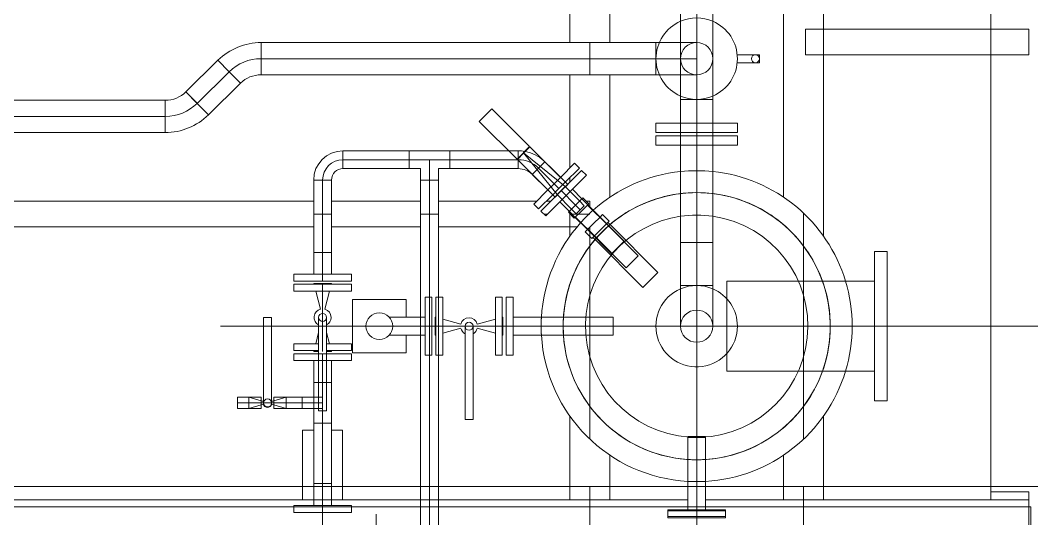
# Model space of a CAD drawing. Header units: inches. Extents: x -1128 to 651, y 96 to 845.
# Drawn here: x -1029.297 to -1027.589, y 732.224 to 733.066 of the extents above; entities that cross this region are included whole.
import ezdxf

# ---------------------------------------------------------------- set-up
doc = ezdxf.new("R2010")
doc.units = ezdxf.units.IN
doc.header["$MEASUREMENT"] = 0
doc.layers.add('EQUIPMENT LAYOUT-EMBED 1_DWG$0$Default', color=7, linetype='Continuous')
doc.layers.add('EQUIPMENT LAYOUT-EMBED 1_DWG$0$DwgTemplate', color=7, linetype='Continuous')
doc.layers.add('Layout', color=6, linetype='Continuous', lineweight=18)

# ---------------------------------------------------------------- blocks, each defined once
blk = doc.blocks.new('A$C55974CAD')
at = {"layer": 'EQUIPMENT LAYOUT-EMBED 1_DWG$0$Default', "color": 7, "lineweight": 0}
for p, q in [((59.9, 4.9566), (59.846, 4.9566)), ((59.846, 4.9438), (59.846, 4.9566)), ((59.9, 4.9438), (59.846, 4.9438)), ((59.8833, 4.8495), (59.8833, 4.9438)), ((59.954, 4.9566), (59.9, 4.9566)), ((59.954, 4.9438), (59.9, 4.9438)), ((59.9167, 4.8495), (59.9167, 4.9438)), ((59.954, 4.9438), (59.954, 4.9566)), ((60.1063, 4.8827), (60.1153, 4.8917)), ((60.1417, 4.8654), (60.1153, 4.8917)), ((60.1369, 4.8521), (60.1063, 4.8827)), ((60.1535, 4.8536), (60.1417, 4.8654)), ((59.8833, 4.7566), (59.8833, 4.8495)), ((59.9167, 4.7566), (59.9167, 4.8495)), ((60.115, 4.8387), (60.1326, 4.8564)), ((60.1445, 4.8446), (60.1369, 4.8521)), ((60.1652, 4.8418), (60.1535, 4.8536)), ((60.0652, 4.7878), (60.1043, 4.8269)), ((60.0807, 4.8044), (60.1037, 4.8275)), ((60.1021, 4.8291), (60.1133, 4.8403)), ((60.1155, 4.8157), (60.1021, 4.8291)), ((60.1037, 4.8275), (60.115, 4.8387)), ((60.1268, 4.8269), (60.1133, 4.8403)), ((60.1402, 4.8134), (60.1268, 4.8269)), ((60.1386, 4.8151), (60.1563, 4.8327)), ((60.152, 4.837), (60.1445, 4.8446)), ((60.1826, 4.8064), (60.152, 4.837)), ((60.1916, 4.8154), (60.1652, 4.8418)), ((60.0639, 4.7965), (60.0763, 4.8089)), ((60.0813, 4.8039), (60.0763, 4.8089)), ((60.129, 4.8022), (60.1155, 4.8157)), ((60.1273, 4.8038), (60.1386, 4.8151)), ((60.129, 4.8022), (60.1402, 4.8134)), ((60.1826, 4.8064), (60.1916, 4.8154)), ((59.9725, 4.7006), (60.0622, 4.7903)), ((60.0356, 4.7593), (60.0807, 4.8044)), ((60.0622, 4.7903), (60.0662, 4.7943)), ((60.069, 4.7915), (60.0639, 4.7965)), ((60.0802, 4.7803), (60.069, 4.7915)), ((60.0925, 4.7926), (60.0813, 4.8039)), ((60.0876, 4.7653), (60.1268, 4.8044)), ((60.1037, 4.7814), (60.0925, 4.7926)), ((60.1043, 4.7808), (60.1273, 4.8038)), ((60.0095, 4.732), (60.0652, 4.7878)), ((60.0592, 4.7357), (60.1043, 4.7808)), ((60.0914, 4.7691), (60.0802, 4.7803)), ((60.0964, 4.764), (60.1088, 4.7764)), ((60.1088, 4.7764), (60.1037, 4.7814)), ((59.9, 4.7566), (59.8833, 4.7566)), ((59.9167, 4.7566), (59.9, 4.7566)), ((60.0005, 4.6726), (60.0902, 4.7623)), ((60.0319, 4.7096), (60.0876, 4.7653)), ((60.0474, 4.7475), (60.0356, 4.7593)), ((60.0902, 4.7623), (60.0942, 4.7663)), ((60.0964, 4.764), (60.0914, 4.7691)), ((60.0207, 4.7208), (60.0095, 4.732)), ((60.0592, 4.7357), (60.0474, 4.7475)), ((60.0319, 4.7096), (60.0207, 4.7208)), ((59.9865, 4.6866), (59.9725, 4.7006)), ((60.0005, 4.6726), (59.9865, 4.6866)), ((60.2389, 4.6303), (60.2389, 4.6763)), ((60.2389, 4.6763), (60.2565, 4.6763)), ((60.2565, 4.6303), (60.2565, 4.6763)), ((59.5415, 4.6541), (59.5415, 4.6001)), ((59.5435, 4.6541), (59.5415, 4.6541)), ((59.5435, 4.6541), (59.5435, 4.6001)), ((59.5563, 4.6541), (59.5435, 4.6541)), ((59.5543, 4.6541), (59.5543, 4.6001)), ((59.5563, 4.6541), (59.5563, 4.6001)), ((60.0565, 4.6001), (60.0565, 4.6303)), ((60.2389, 4.6001), (60.2389, 4.6303)), ((60.2565, 4.6001), (60.2565, 4.6303)), ((59.5415, 4.6001), (59.5415, 4.5461)), ((59.5435, 4.6001), (59.5435, 4.5461)), ((59.5563, 4.6168), (59.5543, 4.6168)), ((59.5543, 4.6001), (59.5543, 4.5461)), ((59.5619, 4.6168), (59.5563, 4.6168)), ((59.5563, 4.6001), (59.5563, 4.5461)), ((59.6506, 4.6168), (59.5619, 4.6168)), ((59.6935, 4.6168), (59.6506, 4.6168)), ((59.6915, 4.6168), (59.6915, 4.6001)), ((59.6915, 4.6001), (59.6915, 4.5834)), ((59.6935, 4.6168), (59.6935, 4.6001)), ((59.6935, 4.6001), (59.6935, 4.5834)), ((60.0565, 4.5699), (60.0565, 4.6001)), ((60.2389, 4.5699), (60.2389, 4.6001)), ((60.2565, 4.5699), (60.2565, 4.6001)), ((59.5563, 4.5834), (59.5543, 4.5834)), ((59.5619, 4.5834), (59.5563, 4.5834)), ((59.6506, 4.5834), (59.5619, 4.5834)), ((59.6935, 4.5834), (59.6506, 4.5834)), ((60.2389, 4.5239), (60.2389, 4.5699)), ((60.2565, 4.5239), (60.2565, 4.5699)), ((59.5435, 4.5461), (59.5415, 4.5461)), ((59.5563, 4.5461), (59.5435, 4.5461)), ((59.8159, 4.5436), (59.9, 4.5436)), ((59.8159, 4.5436), (59.8159, 4.3647)), ((59.9, 4.5436), (59.9841, 4.5436)), ((59.9841, 4.5436), (59.9841, 4.3647)), ((60.2389, 4.5239), (60.2565, 4.5239)), ((59.8159, 4.3647), (59.8159, 4.2675)), ((59.9841, 4.3647), (59.9841, 4.2675)), ((59.7603, 4.2675), (59.9, 4.2675)), ((59.7603, 4.2675), (59.7603, 4.2436)), ((59.9, 4.2675), (60.0397, 4.2675)), ((60.0397, 4.2675), (60.0397, 4.2436)), ((59.7603, 4.2436), (59.9, 4.2436)), ((59.9, 4.2436), (60.0397, 4.2436))]:
    blk.add_line(p, q, dxfattribs=at)
at = {"layer": 'EQUIPMENT LAYOUT-EMBED 1_DWG$0$DwgTemplate', "color": 54, "lineweight": 0}
blk.add_line((59.6, 8.2), (59.6, 3.9), dxfattribs=at)
at = {"layer": 'EQUIPMENT LAYOUT-EMBED 1_DWG$0$DwgTemplate', "color": 1, "lineweight": 0}
for p, q in [((59.5619, 8.1331), (59.5619, 3.9747)), ((60.0859, 6.2833), (60.0859, 5.3168)), ((60.1339, 6.2833), (60.1339, 5.3168)), ((59.575, 4.6168), (59.575, 6.0166)), ((59.9, 5.4911), (59.9, 5.4083)), ((59.9, 4.8081), (59.9, 5.4501)), ((59.9, 5.4083), (59.9, 5.4081)), ((59.9, 5.4081), (59.9, 4.6763)), ((59.575, 5.3376), (59.7053, 5.3376)), ((59.7053, 5.3376), (59.7053, 5.3168)), ((59.7053, 5.2834), (59.7053, 5.2626)), ((60.0859, 5.2834), (60.0859, 5.1168)), ((60.1339, 5.2834), (60.1339, 5.1168)), ((59.575, 5.2626), (59.7053, 5.2626)), ((60.0859, 5.0834), (60.0859, 4.824)), ((60.1339, 5.0834), (60.1339, 4.8997)), ((60.1339, 4.8816), (60.1339, 4.8732)), ((59.7318, 4.8376), (59.575, 4.8376)), ((60.1105, 4.8376), (60.0681, 4.8376)), ((60.1779, 4.8376), (60.1695, 4.8376)), ((60.3705, 4.8376), (60.196, 4.8376)), ((60.5238, 4.8376), (60.4308, 4.8376)), ((59.9, 4.3921), (59.9, 4.8081)), ((60.1339, 4.8001), (60.1236, 4.8001)), ((60.1339, 4.807), (60.1339, 4.8001)), ((59.6586, 4.7626), (59.575, 4.7626)), ((60.3705, 4.7626), (60.1414, 4.7626)), ((60.5698, 4.7626), (60.4308, 4.7626)), ((59.9, 4.6763), (59.9, 4.5239)), ((59.5619, 4.6001), (59.4869, 4.6001)), ((59.8238, 4.6001), (59.5619, 4.6001)), ((59.9, 4.6001), (59.8238, 4.6001)), ((59.575, 3.9785), (59.575, 4.5834)), ((59.9, 4.5239), (59.9, 3.7921)), ((59.6586, 4.4376), (59.575, 4.4376)), ((60.5238, 4.4376), (60.1414, 4.4376)), ((59.9, 3.7501), (59.9, 4.3921)), ((60.4077, 4.3966), (60.4077, 3.9785)), ((60.4077, 4.3966), (60.4557, 4.3966)), ((60.4557, 4.3966), (60.4557, 3.9785)), ((59.7318, 4.3626), (59.575, 4.3626)), ((60.5698, 4.3626), (60.0681, 4.3626)), ((59.59, 4.05), (59.575, 4.05)), ((59.59, 4.05), (59.59, 3.9785)), ((59.6, 4.05), (59.59, 4.05)), ((60.3196, 4.05), (59.6, 4.05)), ((60.3196, 4.05), (60.5698, 4.05)), ((59.59, 3.9785), (59.46, 3.9785)), ((60.4557, 3.9785), (60.4077, 3.9785)), ((59.5619, 3.9747), (59.4869, 3.9747))]:
    blk.add_line(p, q, dxfattribs=at)
at = {"layer": 'EQUIPMENT LAYOUT-EMBED 1_DWG$0$DwgTemplate', "color": 7, "lineweight": 0}
for p, q in [((60.2625, 6.5698), (60.2625, 5.5945)), ((60.2926, 5.5945), (60.2926, 6.5698)), ((60.3228, 6.5698), (60.3228, 5.5945)), ((60.2625, 5.5946), (60.2927, 5.5945)), ((60.3228, 5.5945), (60.2625, 5.5945)), ((60.2927, 5.5945), (60.2927, 5.5945)), ((60.2927, 5.5945), (60.2927, 5.5945)), ((60.2927, 5.5945), (60.3229, 5.5945)), ((60.2955, 5.5138), (60.3385, 5.5561)), ((60.3385, 5.5561), (60.317, 5.535)), ((60.3385, 5.5561), (60.3977, 5.496)), ((60.317, 5.535), (60.2955, 5.5138)), ((60.3762, 5.4749), (60.317, 5.535)), ((60.317, 5.535), (60.317, 5.535)), ((60.317, 5.535), (60.317, 5.535)), ((60.2955, 5.5138), (60.3547, 5.4537)), ((60.3977, 5.496), (60.3762, 5.4749)), ((60.3762, 5.4749), (60.3976, 5.496)), ((60.3762, 5.4749), (60.3547, 5.4537)), ((60.3547, 5.4536), (60.3762, 5.4749)), ((60.3762, 5.4749), (60.3762, 5.4749)), ((60.3762, 5.4748), (60.3762, 5.4748)), ((60.3762, 5.4748), (60.3762, 5.4748)), ((59.7459, 5.4594), (59.7565, 5.4594)), ((59.7459, 5.4594), (59.7459, 5.415)), ((59.7565, 5.4594), (59.7565, 5.438)), ((59.7565, 5.4594), (59.7672, 5.4594)), ((59.7672, 5.4594), (59.7672, 5.415)), ((59.7565, 5.438), (59.7459, 5.438)), ((59.7529, 5.415), (59.7459, 5.438)), ((59.7565, 5.438), (59.7565, 5.415)), ((59.7672, 5.438), (59.7565, 5.438)), ((59.7602, 5.415), (59.7672, 5.438)), ((59.7459, 5.415), (59.7565, 5.415)), ((59.754, 5.4115), (59.7529, 5.415)), ((59.7565, 5.415), (59.7565, 5.415)), ((59.7565, 5.415), (59.7565, 5.415)), ((59.7565, 5.415), (59.7672, 5.415)), ((59.7565, 5.3914), (59.7565, 5.415)), ((59.7591, 5.4115), (59.7602, 5.415)), ((60.3705, 5.4153), (60.4308, 5.4153)), ((60.4308, 5.4153), (60.3705, 5.4153)), ((60.3705, 5.4153), (60.3705, 4.6763)), ((60.4006, 5.4153), (60.4006, 5.4153)), ((60.4006, 5.4153), (60.4006, 5.4153)), ((60.4006, 4.6763), (60.4006, 5.4153)), ((60.4308, 5.4153), (60.4308, 4.6763)), ((59.754, 5.3949), (59.7529, 5.3914)), ((59.9165, 5.4107), (59.7565, 5.4107)), ((59.9165, 5.3957), (59.7565, 5.3957)), ((59.7591, 5.3949), (59.7602, 5.3914)), ((59.9165, 5.4107), (59.9165, 5.4032)), ((59.9165, 5.4032), (59.9165, 5.3957)), ((59.7529, 5.3914), (59.7459, 5.3684)), ((59.7672, 5.3914), (59.7459, 5.3914)), ((59.7459, 5.3914), (59.7459, 5.3382)), ((59.7565, 5.3684), (59.7565, 5.3914)), ((59.7602, 5.3914), (59.7672, 5.3684)), ((59.7672, 5.3914), (59.7672, 5.3382)), ((59.7459, 5.3684), (59.7672, 5.3684)), ((59.7565, 5.3382), (59.7565, 5.3684)), ((59.5516, 5.3541), (59.5516, 5.3001)), ((59.5644, 5.3541), (59.5516, 5.3541)), ((59.5644, 5.3541), (59.5644, 5.3001)), ((59.7459, 5.3382), (59.7565, 5.3382)), ((59.7459, 5.3382), (59.7459, 5.3168)), ((59.7672, 5.3382), (59.7459, 5.3382)), ((59.7565, 5.3382), (59.7565, 5.3382)), ((59.7565, 5.3382), (59.7565, 5.3382)), ((59.7565, 5.3168), (59.7565, 5.3382)), ((59.7565, 5.3382), (59.7672, 5.3382)), ((59.7672, 5.3168), (59.7672, 5.3382)), ((59.8357, 5.3076), (59.8357, 5.3541)), ((59.8357, 5.3541), (59.8485, 5.3541)), ((59.8485, 5.3076), (59.8485, 5.3541)), ((59.8545, 5.3541), (59.8545, 5.3076)), ((59.8672, 5.3541), (59.8545, 5.3541)), ((59.8672, 5.3541), (59.8672, 5.3076)), ((59.9657, 5.3001), (59.9657, 5.3541)), ((59.9657, 5.3541), (59.9784, 5.3541)), ((59.9784, 5.3001), (59.9784, 5.3541)), ((59.9844, 5.3541), (59.9844, 5.3001)), ((59.9972, 5.3541), (59.9844, 5.3541)), ((59.9972, 5.3541), (59.9972, 5.3001)), ((59.5516, 5.3001), (59.575, 5.3001)), ((59.5516, 5.3001), (59.5516, 5.2461)), ((59.575, 5.3168), (59.5644, 5.3168)), ((59.5644, 5.3001), (59.5644, 5.2461)), ((59.6054, 5.3168), (59.575, 5.3168)), ((59.575, 5.3001), (59.6054, 5.3001)), ((59.6054, 5.3168), (59.6054, 5.3001)), ((59.6054, 5.3168), (59.6054, 5.2834)), ((59.6054, 5.3168), (59.7184, 5.3168)), ((59.6054, 5.3001), (59.6054, 5.2834)), ((59.7184, 5.3001), (59.6054, 5.3001)), ((59.7184, 5.2834), (59.7184, 5.3168)), ((59.7184, 5.3168), (59.7946, 5.3168)), ((59.7184, 5.3168), (59.7184, 5.2834)), ((59.7418, 5.3001), (59.7184, 5.3001)), ((59.7184, 5.3001), (59.7185, 5.3001)), ((59.7185, 5.3001), (59.7185, 5.3001)), ((59.7418, 5.3001), (59.7418, 5.3076)), ((59.7418, 5.3076), (59.9164, 5.3076)), ((59.7418, 5.2926), (59.7418, 5.3001)), ((59.7946, 5.3001), (59.7418, 5.3001)), ((59.7459, 5.3168), (59.7459, 5.3001)), ((59.7565, 5.3001), (59.7565, 5.3168)), ((59.7672, 5.3001), (59.7672, 5.3168)), ((59.7946, 5.3076), (59.7946, 5.3168)), ((59.7946, 5.3168), (59.8357, 5.3168)), ((59.7946, 5.3076), (59.7946, 5.3168)), ((59.7946, 5.3001), (59.7946, 5.3076)), ((59.7946, 5.2926), (59.7946, 5.3076)), ((59.7946, 5.3001), (59.8485, 5.3001)), ((59.7946, 5.2926), (59.7946, 5.3001)), ((59.7946, 5.3001), (59.7946, 5.3001)), ((59.8357, 5.3001), (59.8357, 5.3076)), ((59.8357, 5.2926), (59.8357, 5.3001)), ((59.8485, 5.3001), (59.8485, 5.3076)), ((59.8485, 5.2926), (59.8485, 5.3001)), ((59.8529, 5.3168), (59.8529, 5.3076)), ((59.8545, 5.3164), (59.8529, 5.3168)), ((59.9799, 5.3001), (59.8529, 5.3001)), ((59.8879, 5.3076), (59.8672, 5.313)), ((59.9318, 5.3041), (59.9657, 5.313)), ((59.9657, 5.2461), (59.9657, 5.3001)), ((59.9784, 5.3164), (59.9799, 5.3168)), ((59.9784, 5.2461), (59.9784, 5.3001)), ((59.9799, 5.2834), (59.9799, 5.3168)), ((59.9844, 5.3001), (60.0382, 5.3001)), ((59.9844, 5.3001), (59.9844, 5.2461)), ((60.0382, 5.3168), (59.9972, 5.3168)), ((59.9972, 5.3001), (59.9972, 5.2461)), ((60.0382, 5.3168), (60.0382, 5.2834)), ((60.0382, 5.3168), (60.1735, 5.3168)), ((60.0382, 5.3168), (60.0382, 5.3001)), ((60.1735, 5.3001), (60.0382, 5.3001)), ((60.0382, 5.3001), (60.0382, 5.2834)), ((60.1735, 5.3168), (60.1735, 5.2834)), ((60.1735, 5.3168), (60.1735, 5.2834)), ((60.1735, 5.3001), (60.1735, 5.3001)), ((60.1735, 5.3001), (60.1735, 5.3001)), ((59.575, 5.2834), (59.5644, 5.2834)), ((59.6054, 5.2834), (59.575, 5.2834)), ((59.6054, 5.2834), (59.7184, 5.2834)), ((59.7184, 5.2834), (59.7946, 5.2834)), ((59.7418, 5.2926), (59.9164, 5.2926)), ((59.7946, 5.2834), (59.7946, 5.2926)), ((59.7946, 5.2834), (59.7946, 5.2926)), ((59.7946, 5.2834), (59.8357, 5.2834)), ((59.8357, 5.2461), (59.8357, 5.2926)), ((59.8485, 5.2461), (59.8485, 5.2926)), ((59.8529, 5.2926), (59.8529, 5.2834)), ((59.8545, 5.2838), (59.8529, 5.2834)), ((59.8545, 5.2926), (59.8545, 5.2461)), ((59.8672, 5.2926), (59.8672, 5.2461)), ((59.8879, 5.2926), (59.8672, 5.2872)), ((59.9318, 5.2961), (59.9657, 5.2872)), ((59.9784, 5.2838), (59.9799, 5.2834)), ((60.0382, 5.2834), (59.9972, 5.2834)), ((60.0382, 5.2834), (60.1735, 5.2834)), ((60.1949, 5.262), (60.2116, 5.262)), ((60.1949, 5.1382), (60.1949, 5.262)), ((60.2283, 5.262), (60.1949, 5.262)), ((60.2116, 5.262), (60.2116, 5.1382)), ((60.2116, 5.262), (60.2283, 5.262)), ((60.2116, 5.262), (60.2116, 5.262)), ((60.2116, 5.262), (60.2116, 5.262)), ((60.2283, 5.1382), (60.2283, 5.262)), ((59.5644, 5.2461), (59.5516, 5.2461)), ((59.8357, 5.2461), (59.8485, 5.2461)), ((59.8672, 5.2461), (59.8545, 5.2461)), ((59.9657, 5.2461), (59.9784, 5.2461)), ((59.9972, 5.2461), (59.9844, 5.2461)), ((60.1949, 5.1382), (60.2116, 5.1382)), ((60.2283, 5.1382), (60.1949, 5.1382)), ((60.1949, 5.1168), (60.1949, 5.1382)), ((60.2116, 5.1382), (60.2283, 5.1382)), ((60.2116, 5.1382), (60.2116, 5.062)), ((60.2116, 5.1382), (60.2116, 5.1382)), ((60.2283, 5.062), (60.2283, 5.1382)), ((59.575, 5.1168), (59.4222, 5.1168)), ((59.8833, 5.1168), (59.575, 5.1168)), ((59.9167, 5.1168), (59.8833, 5.1168)), ((60.1735, 5.1168), (59.9167, 5.1168)), ((60.1735, 5.1168), (60.1735, 5.1001)), ((60.1949, 5.1168), (60.1735, 5.1168)), ((60.1735, 5.0834), (60.1735, 5.1168)), ((59.4746, 5.1001), (59.575, 5.1001)), ((59.575, 5.1001), (59.846, 5.1001)), ((59.846, 5.1001), (59.954, 5.1001)), ((59.954, 5.1001), (60.1735, 5.1001)), ((60.1735, 5.1001), (60.1735, 5.1001)), ((60.1735, 5.1001), (60.2116, 5.1001)), ((60.1735, 5.1001), (60.1735, 5.0834)), ((59.575, 5.0834), (59.475, 5.0834)), ((59.846, 5.0834), (59.575, 5.0834)), ((59.9, 5.088), (59.846, 5.088)), ((59.846, 5.0753), (59.846, 5.088)), ((59.954, 5.0834), (59.846, 5.0834)), ((59.9, 5.0753), (59.846, 5.0753)), ((59.9167, 5.0896), (59.8833, 5.0896)), ((59.8837, 5.088), (59.8833, 5.0896)), ((59.896, 5.0414), (59.8871, 5.0753)), ((59.954, 5.088), (59.9, 5.088)), ((59.954, 5.0753), (59.9, 5.0753)), ((59.904, 5.0414), (59.9129, 5.0753)), ((59.9163, 5.088), (59.9167, 5.0896)), ((59.954, 5.0753), (59.954, 5.088)), ((60.1735, 5.0834), (59.954, 5.0834)), ((60.1949, 5.0834), (60.1735, 5.0834)), ((60.1949, 5.062), (60.1949, 5.0834)), ((60.2283, 5.062), (60.1949, 5.062)), ((60.1949, 5.062), (60.2116, 5.062)), ((60.1949, 4.934), (60.1949, 5.062)), ((60.2116, 5.062), (60.2116, 5.062)), ((60.2116, 5.062), (60.2116, 5.062)), ((60.2116, 5.062), (60.2116, 4.9352)), ((60.2116, 5.062), (60.2283, 5.062)), ((60.2283, 4.952), (60.2283, 5.062)), ((59.7254, 5.0261), (59.7254, 5.0336)), ((59.7254, 5.0336), (59.9, 5.0336)), ((59.7254, 5.0186), (59.7254, 5.0261)), ((59.7254, 5.0186), (59.9, 5.0186)), ((59.896, 5.0107), (59.8871, 4.9768)), ((59.904, 5.0107), (59.9129, 4.9768)), ((59.846, 4.9768), (59.9, 4.9768)), ((59.846, 4.9768), (59.846, 4.9641)), ((59.846, 4.9641), (59.9, 4.9641)), ((59.8837, 4.9641), (59.8833, 4.9626)), ((59.8833, 4.9626), (59.9, 4.9626)), ((59.9, 4.9768), (59.954, 4.9768)), ((59.9, 4.9641), (59.954, 4.9641)), ((59.9, 4.9626), (59.9167, 4.9626)), ((59.9163, 4.9641), (59.9167, 4.9626)), ((59.954, 4.9768), (59.954, 4.9641)), ((60.2283, 4.934), (60.2283, 4.952)), ((60.2104, 4.934), (60.1949, 4.934)), ((60.1949, 4.934), (60.2104, 4.934)), ((60.2138, 4.934), (60.2104, 4.934)), ((60.2104, 4.934), (60.2116, 4.934)), ((60.2116, 4.9352), (60.2116, 4.934)), ((60.2116, 4.934), (60.2116, 4.934)), ((60.2116, 4.934), (60.2116, 4.934)), ((60.2116, 4.934), (60.2138, 4.934)), ((60.2149, 4.934), (60.2138, 4.934)), ((60.2138, 4.934), (60.2149, 4.934)), ((60.2283, 4.934), (60.2149, 4.934)), ((60.2149, 4.934), (60.2283, 4.934)), ((60.1286, 4.905), (60.1195, 4.896)), ((60.1286, 4.905), (60.155, 4.8786)), ((60.184, 4.9077), (60.1549, 4.8786)), ((60.2076, 4.8841), (60.184, 4.9077)), ((60.184, 4.9077), (60.184, 4.9077)), ((60.184, 4.9077), (60.184, 4.9077)), ((60.184, 4.9077), (60.1958, 4.8959)), ((60.1195, 4.896), (60.1459, 4.8696)), ((60.1577, 4.8578), (60.1958, 4.8959)), ((60.2076, 4.8841), (60.1785, 4.855)), ((60.1958, 4.8959), (60.1958, 4.8959)), ((60.1958, 4.8959), (60.1958, 4.8959)), ((60.1958, 4.8959), (60.2076, 4.8841)), ((60.2076, 4.8841), (60.2076, 4.8841)), ((60.2076, 4.8841), (60.2076, 4.8841)), ((60.1535, 4.8536), (60.1417, 4.8654)), ((60.1459, 4.8696), (60.1577, 4.8578)), ((60.155, 4.8786), (60.1667, 4.8668)), ((60.1667, 4.8668), (60.1785, 4.8551)), ((59.8833, 4.7566), (59.8833, 4.8495)), ((59.9167, 4.7566), (59.9167, 4.8495)), ((60.1462, 4.8614), (60.1192, 4.8344)), ((60.1268, 4.8269), (60.1537, 4.8538)), ((60.1612, 4.8463), (60.1343, 4.8193)), ((60.1445, 4.8446), (60.1369, 4.8521)), ((60.1537, 4.8538), (60.1462, 4.8614)), ((60.1652, 4.8418), (60.1535, 4.8536)), ((60.1612, 4.8463), (60.1537, 4.8538)), ((60.1577, 4.8578), (60.1695, 4.846)), ((60.1695, 4.846), (60.1959, 4.8196)), ((60.1785, 4.8551), (60.2049, 4.8287)), ((60.1037, 4.8275), (60.115, 4.8387)), ((60.1192, 4.8344), (60.1102, 4.8254)), ((60.1178, 4.8179), (60.1268, 4.8269)), ((60.152, 4.837), (60.1445, 4.8446)), ((60.2049, 4.8287), (60.1959, 4.8196)), ((60.1178, 4.8179), (60.1102, 4.8254)), ((60.1253, 4.8104), (60.1178, 4.8179)), ((60.1343, 4.8193), (60.1253, 4.8104)), ((60.1273, 4.8038), (60.1386, 4.8151)), ((59.9725, 4.7006), (60.0622, 4.7903)), ((60.0356, 4.7593), (60.0807, 4.8044)), ((60.0802, 4.7803), (60.069, 4.7915)), ((60.0925, 4.7926), (60.0813, 4.8039)), ((60.1037, 4.7814), (60.0925, 4.7926)), ((60.0095, 4.732), (60.0652, 4.7878)), ((60.0592, 4.7357), (60.1043, 4.7808)), ((60.0914, 4.7691), (60.0802, 4.7803)), ((59.9, 4.7566), (59.8833, 4.7566)), ((59.9167, 4.7566), (59.9, 4.7566)), ((60.0005, 4.6726), (60.0902, 4.7623)), ((60.0319, 4.7096), (60.0876, 4.7653)), ((60.0474, 4.7475), (60.0356, 4.7593)), ((60.0207, 4.7208), (60.0095, 4.732)), ((60.0592, 4.7357), (60.0474, 4.7475)), ((60.0319, 4.7096), (60.0207, 4.7208)), ((59.9865, 4.6866), (59.9725, 4.7006)), ((60.0005, 4.6726), (59.9865, 4.6866)), ((60.2624, 4.6763), (60.2624, 4.6303)), ((60.28, 4.6763), (60.2624, 4.6763)), ((60.28, 4.6763), (60.28, 4.6303)), ((60.4308, 4.6763), (60.3705, 4.6763)), ((60.3705, 4.6763), (60.4006, 4.6763)), ((60.3705, 4.6763), (60.3705, 4.6701)), ((60.4006, 4.6763), (60.4006, 4.6763)), ((60.4006, 4.6763), (60.4006, 4.6763)), ((60.4006, 4.6001), (60.4006, 4.6763)), ((60.4006, 4.6763), (60.4308, 4.6763)), ((60.4308, 4.6701), (60.4308, 4.6763)), ((60.3705, 4.6701), (60.3705, 4.6001)), ((60.4308, 4.6001), (60.4308, 4.6701)), ((59.5415, 4.6541), (59.5415, 4.6001)), ((59.5435, 4.6541), (59.5415, 4.6541)), ((59.5435, 4.6541), (59.5435, 4.6001)), ((59.5563, 4.6541), (59.5435, 4.6541)), ((59.5543, 4.6541), (59.5543, 4.6001)), ((59.5563, 4.6541), (59.5563, 4.6001)), ((59.9, 4.6303), (59.9762, 4.6303)), ((59.9762, 4.6303), (59.9762, 4.5699)), ((59.9762, 4.6001), (59.9762, 4.6303)), ((60.7238, 4.6303), (59.9762, 4.6303)), ((60.0565, 4.6001), (60.0565, 4.6303)), ((60.2389, 4.6001), (60.2389, 4.6303)), ((60.2565, 4.6001), (60.2565, 4.6303)), ((60.2624, 4.6303), (60.2624, 4.6001)), ((60.28, 4.6303), (60.28, 4.6001)), ((60.3244, 4.6303), (60.3244, 4.6001)), ((60.3244, 4.6303), (60.3244, 4.5699)), ((59.5415, 4.6001), (59.5415, 4.5461)), ((59.5435, 4.6001), (59.5435, 4.5461)), ((59.5563, 4.6168), (59.5543, 4.6168)), ((59.5543, 4.6001), (59.5543, 4.5461)), ((59.5619, 4.6168), (59.5563, 4.6168)), ((59.5563, 4.6001), (59.5563, 4.5461)), ((59.6935, 4.6168), (59.6506, 4.6168)), ((59.6915, 4.6168), (59.6915, 4.6001)), ((59.6915, 4.6001), (59.6915, 4.5834)), ((59.6935, 4.6168), (59.6935, 4.6001)), ((59.6935, 4.6001), (59.6935, 4.5834)), ((59.9, 4.6001), (59.9762, 4.6001)), ((59.9762, 4.6001), (59.9762, 4.6001)), ((59.9762, 4.6001), (59.9762, 4.6001)), ((59.9762, 4.6001), (60.7238, 4.6001)), ((59.9762, 4.5699), (59.9762, 4.6001)), ((60.0565, 4.5699), (60.0565, 4.6001)), ((60.2389, 4.5699), (60.2389, 4.6001)), ((60.2565, 4.5699), (60.2565, 4.6001)), ((60.2624, 4.6001), (60.2624, 4.5699)), ((60.28, 4.6001), (60.28, 4.5699)), ((60.3244, 4.6001), (60.3244, 4.5699)), ((59.5563, 4.5834), (59.5543, 4.5834)), ((59.5619, 4.5834), (59.5563, 4.5834)), ((59.6935, 4.5834), (59.6506, 4.5834)), ((59.9762, 4.5699), (59.9, 4.5699)), ((60.7238, 4.5699), (59.9762, 4.5699)), ((60.2624, 4.5699), (60.2624, 4.5239)), ((60.28, 4.5699), (60.28, 4.5239)), ((59.5435, 4.5461), (59.5415, 4.5461)), ((59.5563, 4.5461), (59.5435, 4.5461)), ((59.8159, 4.5436), (59.9, 4.5436)), ((59.8159, 4.5436), (59.8159, 4.3647)), ((59.9, 4.5436), (59.9841, 4.5436)), ((59.9841, 4.5436), (59.9841, 4.3647)), ((60.28, 4.5239), (60.2624, 4.5239)), ((60.3931, 4.4826), (60.3931, 4.5243)), ((60.4081, 4.4826), (60.4081, 4.5243)), ((60.4006, 4.4826), (60.3931, 4.4826)), ((60.4081, 4.4826), (60.4006, 4.4826))]:
    blk.add_line(p, q, dxfattribs=at)
at = {"layer": 'EQUIPMENT LAYOUT-EMBED 1_DWG$0$DwgTemplate', "color": 9, "lineweight": 0}
for p, q in [((59.5206, 5.3001), (59.5516, 5.3001)), ((60.1099, 5.3168), (60.1099, 5.2834)), ((59.475, 5.2001), (59.5484, 5.2001)), ((60.1099, 5.1168), (60.1099, 5.0834)), ((60.1099, 4.8863), (60.1099, 4.8791)), ((60.1099, 4.8369), (60.1099, 4.8001)), ((59.6, 4.8001), (59.5247, 4.8001)), ((60.0859, 4.8001), (59.6886, 4.8001)), ((60.4308, 4.8001), (60.3705, 4.8001)), ((59.6, 4.4001), (59.5247, 4.4001)), ((60.1114, 4.4001), (59.6886, 4.4001))]:
    blk.add_line(p, q, dxfattribs=at)
at = {"layer": 'EQUIPMENT LAYOUT-EMBED 1_DWG$0$DwgTemplate', "color": 5, "lineweight": 0}
for p, q in [((59.95, 5.244), (59.85, 5.244)), ((59.85, 5.144), (59.85, 5.244)), ((59.95, 5.244), (59.95, 5.144)), ((59.8833, 5.1754), (59.8833, 5.1083)), ((59.9167, 5.1754), (59.9167, 5.1083)), ((59.85, 5.144), (59.8833, 5.144)), ((59.9167, 5.144), (59.95, 5.144)), ((59.846, 5.1083), (59.9, 5.1083)), ((59.846, 5.1083), (59.846, 5.0955)), ((59.846, 5.0955), (59.9, 5.0955)), ((59.9, 5.1083), (59.954, 5.1083)), ((59.9, 5.0955), (59.954, 5.0955)), ((59.954, 5.1083), (59.954, 5.0955)), ((60.2833, 5.007), (60.2126, 4.9363)), ((60.3069, 4.9835), (60.2833, 5.007)), ((60.3069, 4.9835), (60.2362, 4.9128)), ((59.9, 4.9566), (59.846, 4.9566)), ((59.846, 4.9438), (59.846, 4.9566)), ((59.9, 4.9438), (59.846, 4.9438)), ((59.8833, 4.8495), (59.8833, 4.9438)), ((59.954, 4.9566), (59.9, 4.9566)), ((59.954, 4.9438), (59.9, 4.9438)), ((59.9167, 4.8495), (59.9167, 4.9438)), ((59.954, 4.9438), (59.954, 4.9566)), ((60.2121, 4.9357), (60.1414, 4.865)), ((60.2244, 4.9245), (60.1462, 4.8614)), ((60.2244, 4.9245), (60.1612, 4.8463)), ((60.2238, 4.924), (60.2121, 4.9357)), ((60.2362, 4.9128), (60.2126, 4.9363)), ((60.2356, 4.9122), (60.2239, 4.9239)), ((60.2356, 4.9122), (60.1649, 4.8415)), ((60.1063, 4.8827), (60.1153, 4.8917)), ((60.1417, 4.8654), (60.1153, 4.8917)), ((60.1369, 4.8521), (60.1063, 4.8827)), ((60.1456, 4.8608), (60.1414, 4.865)), ((60.115, 4.8387), (60.1326, 4.8564)), ((60.1462, 4.8614), (60.1612, 4.8463)), ((60.1649, 4.8415), (60.1607, 4.8457)), ((60.0652, 4.7878), (60.1043, 4.8269)), ((60.0807, 4.8044), (60.1037, 4.8275)), ((60.1021, 4.8291), (60.1133, 4.8403)), ((60.1155, 4.8157), (60.1021, 4.8291)), ((60.1268, 4.8269), (60.1133, 4.8403)), ((60.1402, 4.8134), (60.1268, 4.8269)), ((60.1386, 4.8151), (60.1563, 4.8327)), ((60.1826, 4.8064), (60.152, 4.837)), ((60.1916, 4.8154), (60.1652, 4.8418)), ((60.0639, 4.7965), (60.0763, 4.8089)), ((60.0813, 4.8039), (60.0763, 4.8089)), ((60.129, 4.8022), (60.1155, 4.8157)), ((60.129, 4.8022), (60.1402, 4.8134)), ((60.1826, 4.8064), (60.1916, 4.8154)), ((60.0622, 4.7903), (60.0662, 4.7943)), ((60.069, 4.7915), (60.0639, 4.7965)), ((60.0876, 4.7653), (60.1268, 4.8044)), ((60.1043, 4.7808), (60.1273, 4.8038)), ((60.0964, 4.764), (60.1088, 4.7764)), ((60.1088, 4.7764), (60.1037, 4.7814)), ((60.0902, 4.7623), (60.0942, 4.7663)), ((60.0964, 4.764), (60.0914, 4.7691)), ((60.2389, 4.6303), (60.2389, 4.6763)), ((60.2389, 4.6763), (60.2565, 4.6763)), ((60.2565, 4.6303), (60.2565, 4.6763)), ((59.6506, 4.6168), (59.5619, 4.6168)), ((59.6506, 4.5834), (59.5619, 4.5834)), ((60.2389, 4.5239), (60.2389, 4.5699)), ((60.2565, 4.5239), (60.2565, 4.5699)), ((60.2389, 4.5239), (60.2565, 4.5239)), ((59.8159, 4.3647), (59.8159, 4.2675)), ((59.9841, 4.3647), (59.9841, 4.2675)), ((59.7603, 4.2675), (59.9, 4.2675)), ((59.7603, 4.2675), (59.7603, 4.2436)), ((59.9, 4.2675), (60.0397, 4.2675)), ((60.0397, 4.2675), (60.0397, 4.2436)), ((59.7603, 4.2436), (59.9, 4.2436)), ((59.9, 4.2436), (60.0397, 4.2436))]:
    blk.add_line(p, q, dxfattribs=at)
at = {"layer": 'EQUIPMENT LAYOUT-EMBED 1_DWG$0$DwgTemplate', "color": 7, "lineweight": 0}
for centre, radius in [((59.7565, 5.4032), 0.0075), ((59.9164, 5.3001), 0.0075), ((59.9, 5.0261), 0.0075), ((60.4006, 4.6001), 0.0302), ((60.4006, 4.4901), 0.0075)]:
    blk.add_circle(centre, radius, dxfattribs=at)
at = {"layer": 'EQUIPMENT LAYOUT-EMBED 1_DWG$0$DwgTemplate', "color": 5, "lineweight": 0}
blk.add_circle((59.9, 5.194), 0.025, dxfattribs=at)
at = {"layer": 'EQUIPMENT LAYOUT-EMBED 1_DWG$0$DwgTemplate', "color": 7, "lineweight": 0}
for centre, radius, start, end in [((60.3773, 5.5943), 0.1148, 179.878, 179.9101), ((60.3773, 5.5943), 0.1148, 179.9101, 224.5687), ((60.3773, 5.5943), 0.0846, 179.878, 224.5687), ((60.3773, 5.5943), 0.0545, 179.878, 224.5687), ((60.316, 5.4153), 0.1148, 44.6586, 44.6907), ((60.316, 5.4153), 0.1148, 0, 44.6586), ((60.316, 5.4153), 0.0846, 0, 44.6907), ((60.316, 5.4153), 0.0545, 0, 44.6907), ((59.7565, 5.4032), 0.0087, 107.0439, 252.9561), ((59.7565, 5.4032), 0.0087, 59.5553, 72.9561), ((59.7565, 5.4032), 0.0087, 287.0439, 300.4447), ((59.9164, 5.3001), 0.0159, 14.7351, 151.8071), ((60.1735, 5.262), 0.0548, 0, 90), ((60.1735, 5.262), 0.0381, 0, 90), ((59.9164, 5.3001), 0.0159, 208.1929, 270), ((59.9164, 5.3001), 0.0159, 270, 345.2649), ((60.1735, 5.262), 0.0214, 0, 90), ((59.9, 5.0261), 0.0159, 104.7351, 151.8071), ((59.9, 5.0261), 0.0159, 284.7351, 75.2649), ((59.9, 5.0261), 0.0159, 208.1929, 255.2649), ((60.1576, 4.934), 0.0373, 315, 0), ((60.1576, 4.934), 0.054, 315, 0), ((60.1576, 4.934), 0.0707, 349.1838, 349.9717), ((60.1576, 4.934), 0.0707, 349.9717, 0), ((60.1576, 4.934), 0.0707, 317.1663, 349.1838), ((59.9, 4.6001), 0.291, 88.5676, 93.29), ((59.9, 4.6001), 0.291, 86.71, 93.29), ((59.9, 4.6001), 0.291, 86.71, 88.5676), ((60.1576, 4.934), 0.0707, 315, 317.1663), ((59.9, 4.6001), 0.25, 250.3332, 93.8303), ((59.9, 4.6001), 0.25, 250.3332, 88.5676), ((59.9, 4.6001), 0.25, 88.5676, 93.8303), ((59.9, 4.6001), 0.291, 41.71, 48.29), ((59.9, 4.6001), 0.291, 41.71, 48.29), ((59.9, 4.6001), 0.0762, 23.318, 270), ((60.4006, 4.6001), 0.0762, 23.318, 156.682), ((59.9, 4.6001), 0.0302, 90, 270), ((59.9, 4.6001), 0.0302, 90, 270), ((59.9, 4.6001), 0.0302, 270, 90), ((59.9, 4.6001), 0.0762, 336.682, 23.318), ((59.9, 4.6001), 0.208, 351.662, 8.338), ((59.9, 4.6001), 0.208, 351.662, 8.338), ((59.9, 4.6001), 0.25, 353.0704, 6.9296), ((59.9, 4.6001), 0.25, 353.0704, 6.9296), ((59.9, 4.6001), 0.291, 354.0505, 5.9495), ((59.9, 4.6001), 0.291, 354.0505, 5.9495), ((60.4006, 4.6001), 0.0762, 156.682, 203.318), ((60.4006, 4.6001), 0.0302, 270, 90), ((60.4006, 4.6001), 0.0762, 336.682, 23.318), ((59.9, 4.6001), 0.291, 176.71, 183.29), ((59.9, 4.6001), 0.291, 178.5676, 183.29), ((59.9, 4.6001), 0.291, 176.71, 178.5676), ((59.9, 4.6001), 0.25, 176.1697, 183.8303), ((59.9, 4.6001), 0.25, 178.5676, 183.8303), ((59.9, 4.6001), 0.25, 176.1697, 178.5676), ((59.9, 4.6001), 0.0762, 270, 336.682), ((60.4006, 4.6001), 0.0762, 203.318, 270), ((60.4006, 4.6001), 0.0762, 270, 336.682), ((59.9, 4.6001), 0.291, 253.194, 286.806), ((59.9, 4.6001), 0.291, 253.194, 286.806)]:
    blk.add_arc(centre, radius, start, end, dxfattribs=at)
at = {"layer": 'EQUIPMENT LAYOUT-EMBED 1_DWG$0$DwgTemplate', "color": 5, "lineweight": 0}
for radius, start, end in [(0.291, 93.29, 176.71), (0.291, 93.29, 176.71), (0.291, 48.29, 86.71), (0.291, 48.29, 86.71), (0.25, 6.9296, 268.5676), (0.25, 6.9296, 268.5676), (0.25, 93.8303, 176.1697), (0.25, 93.8303, 176.1697), (0.208, 88.5676, 351.662), (0.208, 88.5676, 351.662), (0.208, 8.338, 88.5676), (0.208, 8.338, 88.5676), (0.291, 5.9495, 41.71), (0.291, 5.9495, 41.71), (0.291, 183.29, 253.194), (0.291, 183.29, 253.194), (0.25, 183.8303, 250.3332), (0.25, 183.8303, 250.3332), (0.25, 268.5676, 353.0704), (0.25, 268.5676, 353.0704), (0.291, 286.806, 354.0505), (0.291, 286.806, 354.0505)]:
    blk.add_arc((59.9, 4.6001), radius, start, end, dxfattribs=at)

msp = doc.modelspace()

# ---------------------------------------------------------------- linework, layer by layer
at = {"layer": 'Layout'}
msp.add_arc((-1030.3208, 731.8461), 10.83, 0, 86.22389, dxfattribs=at)

# ---------------------------------------------------------------- block references
at = {"layer": 'Layout', "xscale": 0.9025, "yscale": 0.9025, "zscale": 0.9025, "rotation": 90}
msp.add_blockref('A$C55974CAD', (-1024.0033, 678.4893), dxfattribs=at)

doc.saveas('drawing.dxf')
